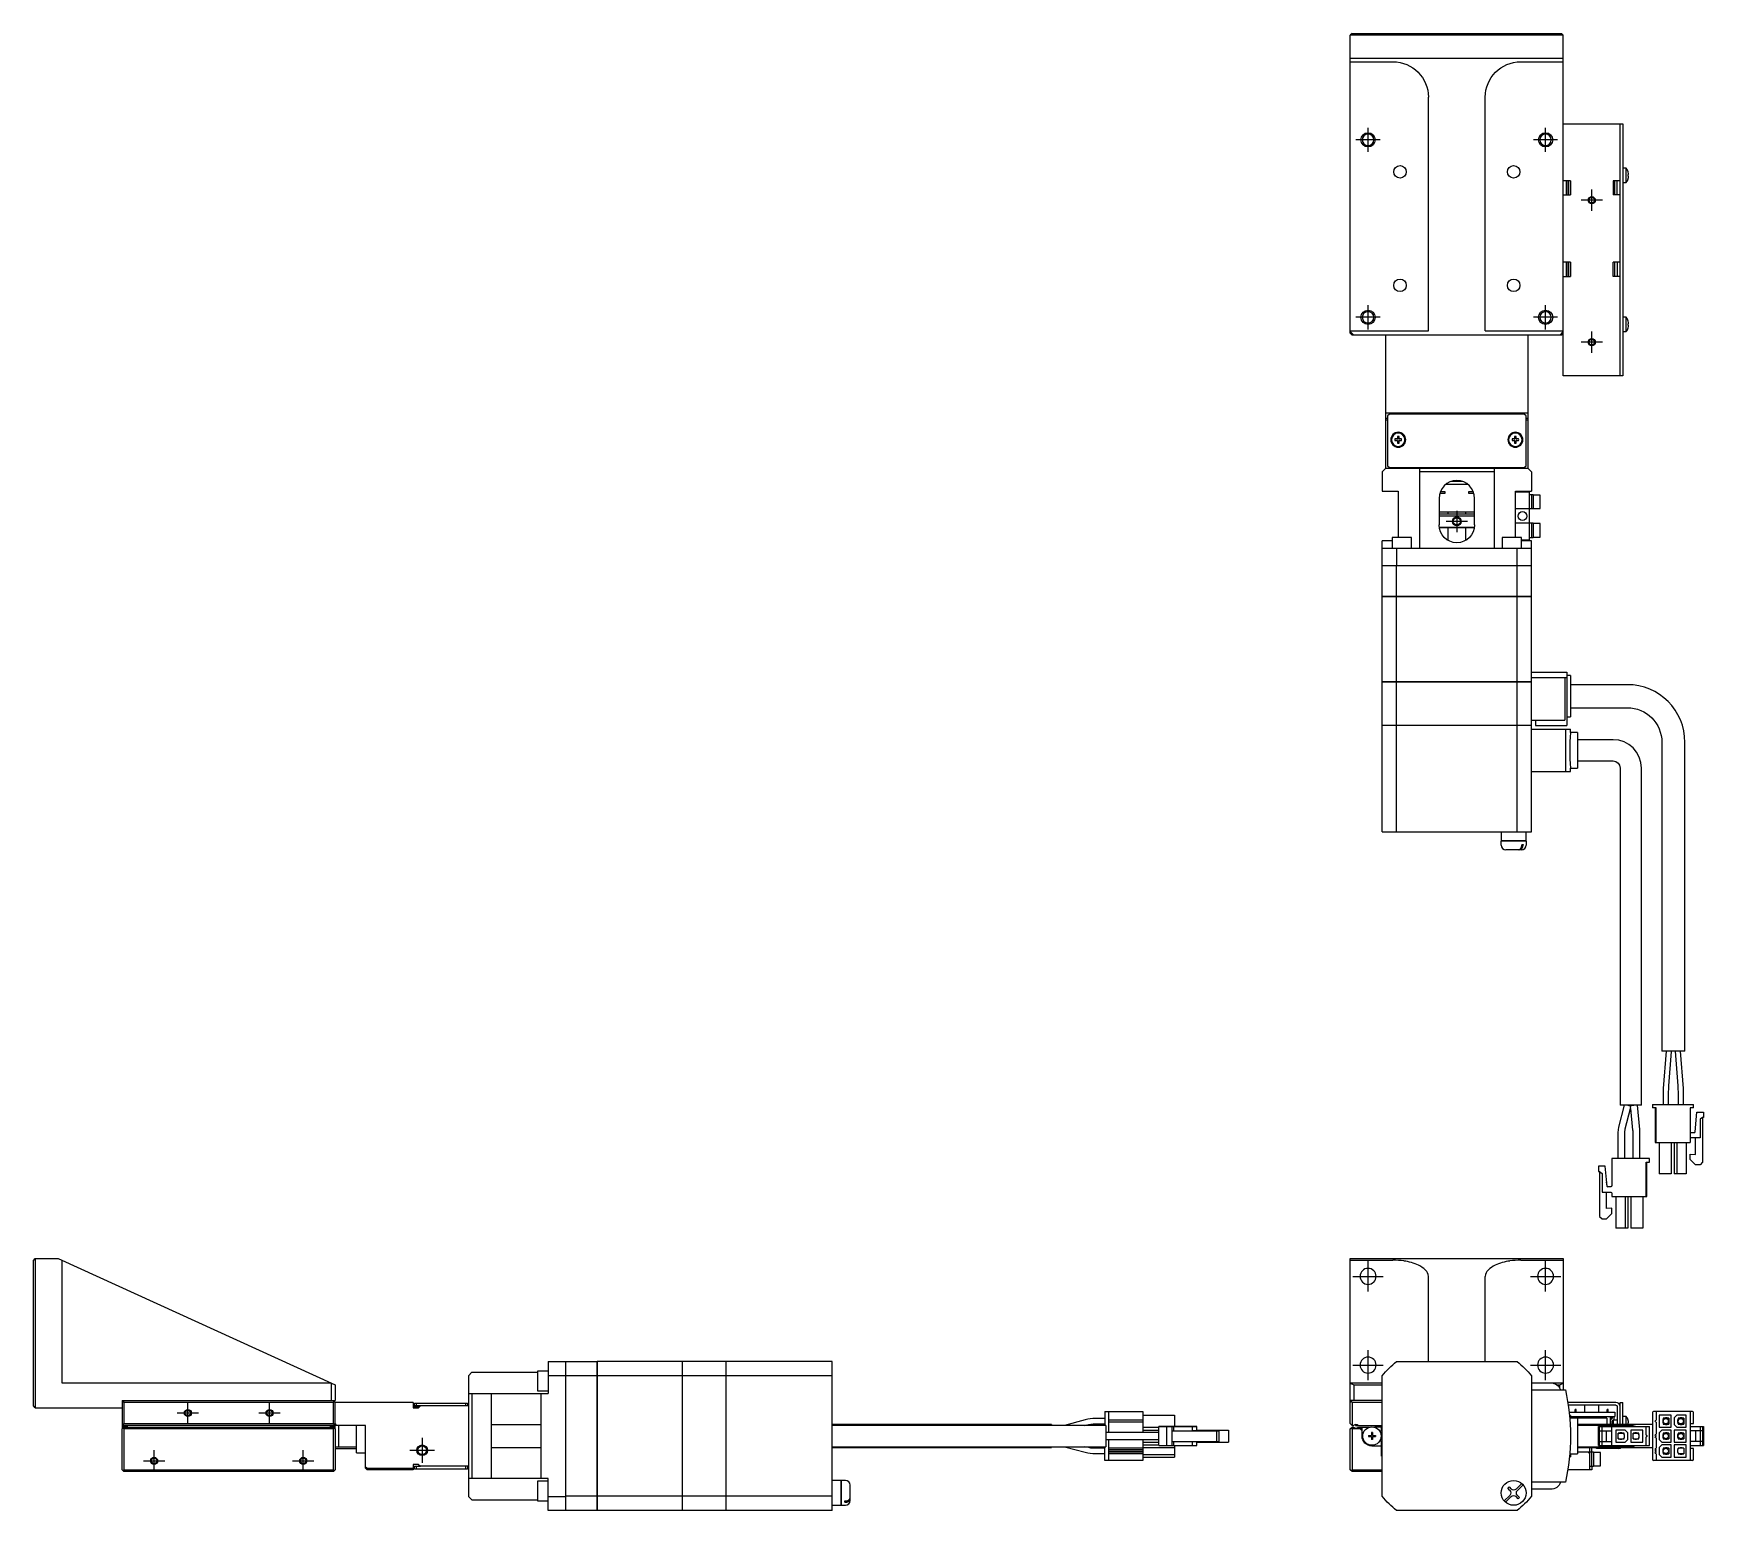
# Model space of a CAD drawing. Extents: x 0 to 936, y -8 to 781.
# Drawn here: x 0 to 470.4, y 365.2 to 781.5 of the extents above; entities that cross this region are included whole.
import ezdxf

# ---------------------------------------------------------------- set-up
doc = ezdxf.new("R2010")
doc.units = 0
doc.header["$LTSCALE"] = 0.5
doc.linetypes.add('CENTER', pattern=[50.8, 31.75, -6.35, 6.35, -6.35])
for name, color, linetype in [('MSM_CENTER', 1, 'CENTER'), ('MSM_CONTINUOUS', 7, 'CONTINUOUS'), ('MSM_NARROW', 5, 'CONTINUOUS')]:
    doc.layers.add(name, color=color, linetype=linetype)

msp = doc.modelspace()

# ---------------------------------------------------------------- linework, layer by layer
at = {"layer": 'MSM_CENTER'}
for p, q in [((375.89, 748.06), (375.89, 754.86)), ((425.89, 748.06), (425.89, 754.86)), ((379.29, 751.46), (372.49, 751.46)), ((429.29, 751.46), (422.49, 751.46)), ((441.89, 734.46), (435.89, 734.46)), ((438.89, 731.46), (438.89, 737.46)), ((379.29, 701.46), (372.49, 701.46)), ((375.89, 698.06), (375.89, 704.86)), ((429.29, 701.46), (422.49, 701.46)), ((425.89, 698.06), (425.89, 704.86)), ((438.89, 691.46), (438.89, 697.46)), ((441.89, 694.46), (435.89, 694.46)), ((400.89, 646.96), (400.89, 640.96)), ((403.89, 643.96), (397.89, 643.96)), ((375.89, 427), (375.89, 435.5)), ((425.89, 427), (425.89, 435.5)), ((371.64, 431.25), (380.14, 431.25)), ((421.64, 431.25), (430.14, 431.25)), ((375.89, 402), (375.89, 410.5)), ((425.89, 402), (425.89, 410.5)), ((371.64, 406.25), (380.14, 406.25)), ((421.64, 406.25), (430.14, 406.25)), ((43.5, 389.75), (43.5, 395.75)), ((66.5, 389.75), (66.5, 395.75)), ((40.5, 392.75), (46.5, 392.75)), ((63.5, 392.75), (69.5, 392.75)), ((109.5, 385.75), (109.5, 378.75)), ((34, 376.25), (34, 382.25)), ((76, 376.25), (76, 382.25)), ((106, 382.25), (113, 382.25)), ((31, 379.25), (37, 379.25)), ((73, 379.25), (79, 379.25))]:
    msp.add_line(p, q, dxfattribs=at)
at = {"layer": 'MSM_CONTINUOUS'}
for p, q in [((371.39, 781.46), (370.89, 780.96)), ((430.89, 780.96), (370.89, 780.96)), ((370.89, 696.96), (370.89, 780.96)), ((371.39, 781.46), (430.39, 781.46)), ((430.89, 780.96), (430.39, 781.46)), ((430.89, 684.96), (430.89, 780.96)), ((370.89, 774.46), (430.89, 774.46)), ((370.89, 773.46), (382.89, 773.46)), ((418.89, 773.46), (430.89, 773.46)), ((392.89, 697.66), (392.89, 763.46)), ((408.89, 697.66), (408.89, 763.46)), ((430.89, 755.96), (447.69, 755.96)), ((446.89, 684.96), (446.89, 755.96)), ((447.69, 755.96), (447.69, 684.96)), ((448.59, 743.46), (447.69, 743.46)), ((448.59, 739.46), (448.59, 743.46)), ((432.89, 739.96), (430.89, 739.96)), ((431.69, 739.96), (431.69, 739.01)), ((431.69, 739.01), (431.69, 736.91)), ((432.19, 739.96), (432.19, 735.96)), ((432.39, 739.96), (432.39, 735.96)), ((432.89, 739.96), (432.89, 735.96)), ((444.89, 739.96), (444.89, 735.96)), ((446.89, 739.96), (444.89, 739.96)), ((445.39, 735.96), (445.39, 739.96)), ((446.09, 735.96), (446.09, 739.96)), ((447.69, 739.46), (448.59, 739.46)), ((449.15, 742.39), (449.15, 742.41)), ((449.15, 741.66), (449.28, 741.66)), ((449.15, 741.26), (449.15, 741.66)), ((449.28, 741.26), (449.15, 741.26)), ((449.15, 740.51), (449.15, 740.53)), ((430.89, 735.96), (432.89, 735.96)), ((431.69, 736.91), (431.69, 735.96)), ((446.89, 735.96), (444.89, 735.96)), ((432.89, 716.96), (430.89, 716.96)), ((431.69, 716.96), (431.69, 716.01)), ((431.69, 716.01), (431.69, 713.91)), ((432.19, 716.96), (432.19, 712.96)), ((432.39, 716.96), (432.39, 712.96)), ((432.89, 716.96), (432.89, 712.96)), ((446.89, 716.96), (444.89, 716.96)), ((444.89, 712.96), (444.89, 716.96)), ((445.39, 712.96), (445.39, 716.96)), ((446.09, 716.96), (446.09, 712.96)), ((430.89, 712.96), (432.89, 712.96)), ((431.69, 713.91), (431.69, 712.96)), ((446.89, 712.96), (444.89, 712.96)), ((448.59, 701.46), (447.69, 701.46)), ((448.59, 697.46), (448.59, 701.46)), ((370.89, 697.66), (392.89, 697.66)), ((370.89, 697.46), (371.89, 696.46)), ((370.89, 696.96), (371.39, 696.46)), ((371.14, 696.71), (371.39, 696.96)), ((430.39, 696.46), (371.39, 696.46)), ((380.89, 658.96), (380.89, 696.46)), ((408.89, 697.66), (430.89, 697.66)), ((420.89, 696.46), (420.89, 658.96)), ((429.89, 696.46), (430.89, 697.46)), ((430.39, 696.96), (430.64, 696.71)), ((430.39, 696.46), (430.64, 696.71)), ((430.64, 696.71), (430.89, 696.96)), ((447.69, 697.46), (448.59, 697.46)), ((449.15, 700.39), (449.15, 700.41)), ((449.15, 699.66), (449.28, 699.66)), ((449.15, 699.26), (449.15, 699.66)), ((449.28, 699.26), (449.15, 699.26)), ((449.15, 698.51), (449.15, 698.53)), ((447.69, 684.96), (430.89, 684.96)), ((420.89, 674.46), (380.89, 674.46)), ((381.39, 672.96), (380.89, 672.96)), ((381.89, 674.16), (381.39, 673.66)), ((381.39, 673.66), (381.39, 659.66)), ((419.89, 674.16), (381.89, 674.16)), ((386.39, 674.16), (386.39, 674.46)), ((387.14, 674.46), (387.14, 674.16)), ((392.64, 674.16), (392.64, 674.46)), ((396.09, 674.46), (395.89, 674.26)), ((405.89, 674.26), (395.89, 674.26)), ((395.89, 674.26), (395.89, 674.16)), ((405.89, 674.26), (405.69, 674.46)), ((405.89, 674.16), (405.89, 674.26)), ((409.14, 674.46), (409.14, 674.16)), ((414.64, 674.16), (414.64, 674.46)), ((415.39, 674.46), (415.39, 674.16)), ((420.39, 673.66), (419.89, 674.16)), ((420.39, 659.66), (420.39, 673.66)), ((420.89, 672.96), (420.39, 672.96)), ((381.39, 672.46), (380.89, 672.46)), ((420.89, 672.46), (420.39, 672.46)), ((384.15, 667.2), (383.48, 667.2)), ((383.48, 666.72), (384.15, 666.72)), ((384.15, 667.88), (384.15, 667.2)), ((384.15, 666.72), (384.15, 666.04)), ((384.63, 667.2), (384.63, 667.88)), ((385.31, 667.2), (384.63, 667.2)), ((384.63, 666.04), (384.63, 666.72)), ((384.63, 666.72), (385.31, 666.72)), ((417.15, 667.2), (416.48, 667.2)), ((416.48, 666.72), (417.15, 666.72)), ((417.15, 667.88), (417.15, 667.2)), ((417.15, 666.72), (417.15, 666.04)), ((417.63, 667.2), (417.63, 667.88)), ((418.31, 667.2), (417.63, 667.2)), ((417.63, 666.04), (417.63, 666.72)), ((417.63, 666.72), (418.31, 666.72)), ((380.89, 658.96), (379.89, 657.96)), ((380.89, 658.96), (420.89, 658.96)), ((381.39, 659.66), (381.89, 659.16)), ((381.89, 659.16), (419.89, 659.16)), ((386.39, 659.16), (386.39, 658.96)), ((390.39, 658.96), (390.39, 636.46)), ((390.89, 659.16), (390.89, 658.96)), ((393.39, 659.16), (393.39, 658.96)), ((408.39, 658.96), (408.39, 659.16)), ((410.89, 658.96), (410.89, 659.16)), ((411.39, 658.96), (411.39, 636.46)), ((415.39, 658.96), (415.39, 659.16)), ((419.89, 659.16), (420.39, 659.66)), ((421.89, 657.96), (420.89, 658.96)), ((379.89, 657.96), (379.89, 652.46)), ((411.39, 657.96), (390.39, 657.96)), ((404.02, 654.36), (397.77, 654.36)), ((402.6, 655.16), (399.19, 655.16)), ((399.64, 655.3), (399.64, 655.16)), ((402.14, 655.16), (402.14, 655.3)), ((421.89, 657.96), (421.89, 652.46)), ((379.89, 652.46), (384.39, 652.46)), ((384.39, 652.46), (384.39, 639.46)), ((395.89, 650.46), (395.89, 642.96)), ((397.56, 651.86), (396.09, 651.86)), ((396.27, 652.36), (397.56, 652.36)), ((397.54, 652.36), (397.54, 651.86)), ((397.56, 652.36), (397.56, 651.86)), ((404.23, 652.36), (405.52, 652.36)), ((404.23, 651.86), (404.23, 652.36)), ((405.69, 651.86), (404.23, 651.86)), ((404.25, 651.86), (404.25, 652.36)), ((405.89, 642.96), (405.89, 650.46)), ((417.39, 652.46), (421.89, 652.46)), ((417.39, 639.46), (417.39, 652.46)), ((421.39, 652.16), (417.39, 652.16)), ((421.39, 638.76), (421.39, 652.16)), ((422.39, 651.46), (421.39, 651.46)), ((421.89, 651.46), (421.89, 647.46)), ((422.39, 651.46), (422.39, 647.46)), ((424.39, 651.36), (422.39, 651.36)), ((424.39, 647.56), (424.39, 651.36)), ((395.89, 646.66), (405.89, 646.66)), ((405.89, 645.96), (395.89, 645.96)), ((405.89, 645.46), (395.89, 645.46)), ((398.39, 646.66), (398.39, 645.96)), ((403.39, 645.96), (403.39, 646.66)), ((422.39, 647.46), (417.39, 647.46)), ((422.39, 647.56), (424.39, 647.56)), ((395.93, 642.36), (405.86, 642.36)), ((405.83, 642.16), (395.96, 642.16)), ((398.39, 642.16), (398.39, 638.63)), ((403.39, 638.63), (403.39, 642.16)), ((422.39, 643.46), (417.39, 643.46)), ((421.89, 643.46), (421.89, 639.46)), ((422.39, 643.46), (422.39, 639.46)), ((424.39, 643.36), (422.39, 643.36)), ((424.39, 639.56), (424.39, 643.36)), ((379.89, 622.76), (379.89, 638.46)), ((382.64, 638.46), (379.89, 638.46)), ((379.89, 636.46), (421.89, 636.46)), ((388.14, 639.46), (382.64, 639.46)), ((382.64, 639.46), (382.64, 636.46)), ((383.89, 636.46), (383.89, 631.46)), ((388.14, 636.46), (388.14, 639.46)), ((419.14, 639.46), (413.64, 639.46)), ((413.64, 639.46), (413.64, 636.46)), ((417.89, 631.46), (417.89, 636.46)), ((419.14, 636.46), (419.14, 639.46)), ((419.14, 638.76), (421.39, 638.76)), ((421.89, 638.46), (419.14, 638.46)), ((421.39, 639.46), (422.39, 639.46)), ((421.89, 622.76), (421.89, 638.46)), ((422.39, 639.56), (424.39, 639.56)), ((421.89, 631.46), (379.89, 631.46)), ((383.92, 622.76), (383.92, 631.46)), ((417.86, 622.76), (417.86, 631.46)), ((421.89, 622.76), (379.89, 622.76)), ((379.89, 598.76), (379.89, 622.71)), ((421.89, 622.71), (379.89, 622.71)), ((379.94, 622.71), (379.94, 622.76)), ((383.92, 598.76), (383.92, 622.71)), ((384.18, 622.71), (384.18, 622.76)), ((417.61, 622.71), (417.61, 622.76)), ((417.86, 598.76), (417.86, 622.71)), ((421.84, 622.71), (421.84, 622.76)), ((421.89, 586.46), (421.89, 622.71)), ((421.89, 598.76), (379.89, 598.76)), ((379.89, 586.46), (379.89, 598.71)), ((421.89, 598.71), (379.89, 598.71)), ((379.94, 598.71), (379.94, 598.76)), ((383.92, 586.46), (383.92, 598.71)), ((384.18, 598.71), (384.18, 598.76)), ((417.61, 598.71), (417.61, 598.76)), ((417.86, 586.46), (417.86, 598.71)), ((421.84, 598.71), (421.84, 598.76)), ((421.89, 601.46), (431.89, 601.46)), ((421.89, 599.96), (431.89, 599.96)), ((431.29, 599.96), (431.29, 587.96)), ((431.89, 601.46), (431.89, 586.46)), ((432.89, 600.53), (431.89, 600.53)), ((432.89, 600.53), (432.89, 588.89)), ((448.89, 597.96), (432.89, 597.96)), ((431.89, 588.89), (432.89, 588.89)), ((432.89, 591.46), (448.89, 591.46)), ((421.89, 586.46), (379.89, 586.46)), ((379.89, 556.46), (379.89, 586.41)), ((421.89, 586.41), (379.89, 586.41)), ((379.94, 586.41), (379.94, 586.46)), ((383.92, 556.46), (383.92, 586.41)), ((384.18, 586.41), (384.18, 586.46)), ((417.61, 586.41), (417.61, 586.46)), ((417.86, 556.46), (417.86, 586.41)), ((421.84, 586.41), (421.84, 586.46)), ((421.89, 587.96), (431.29, 587.96)), ((421.89, 556.46), (421.89, 586.41)), ((421.89, 585.46), (432.89, 585.46)), ((423.09, 587.96), (423.09, 586.46)), ((423.09, 586.46), (431.89, 586.46)), ((431.46, 585.46), (431.46, 573.46)), ((432.89, 584.46), (432.89, 585.46)), ((434.89, 584.46), (432.89, 584.46)), ((434.89, 584.46), (434.89, 574.46)), ((444.89, 582.46), (434.89, 582.46)), ((458.64, 581.71), (458.64, 494.71)), ((465.14, 494.71), (465.14, 581.71)), ((432.89, 573.46), (432.89, 574.46)), ((432.89, 574.46), (434.89, 574.46)), ((434.89, 576.46), (444.89, 576.46)), ((446.89, 574.46), (446.89, 479.46)), ((452.89, 479.46), (452.89, 574.46)), ((421.89, 573.46), (432.89, 573.46)), ((379.89, 556.46), (421.89, 556.46)), ((413.39, 556.46), (413.39, 553.96)), ((420.39, 553.96), (420.39, 556.46)), ((420.39, 553.96), (413.39, 553.96)), ((420.39, 553.91), (413.39, 553.91)), ((413.39, 552.76), (413.39, 553.91)), ((413.44, 553.91), (413.44, 553.96)), ((419.09, 551.46), (414.69, 551.46)), ((419.19, 552.96), (419.54, 552.96)), ((419.19, 552.96), (419.19, 552.76)), ((419.54, 552.96), (419.54, 552.76)), ((420.34, 553.91), (420.34, 553.96)), ((420.39, 553.91), (420.39, 552.76)), ((465.14, 494.71), (458.64, 494.71)), ((459.89, 494.71), (459.05, 484.17)), ((460.62, 484.97), (461.39, 494.65)), ((462.4, 494.66), (463.12, 484.97)), ((464.69, 484.14), (463.9, 494.71)), ((460.52, 482.34), (460.62, 484.97)), ((463.12, 484.97), (463.22, 482.34)), ((459.02, 483.31), (459.02, 479.71)), ((460.52, 479.71), (460.52, 482.34)), ((463.22, 482.34), (463.22, 479.71)), ((464.72, 479.71), (464.72, 483.34)), ((448.01, 479.46), (446.41, 473.33)), ((452.89, 479.46), (446.89, 479.46)), ((448.35, 472.83), (449.83, 478.51)), ((449.04, 479.46), (449.89, 479.24)), ((449.76, 479.28), (449.04, 479.46)), ((449.75, 479.37), (450.74, 479.46)), ((449.75, 479.37), (449.76, 479.28)), ((449.76, 479.28), (449.89, 479.24)), ((449.89, 479.24), (449.76, 479.28)), ((449.83, 478.51), (449.89, 479.24)), ((449.83, 478.51), (450.41, 472.46)), ((452.41, 472.65), (451.75, 479.46)), ((455.99, 479.71), (455.99, 478.71)), ((455.99, 479.71), (467.59, 479.71)), ((456.99, 478.71), (455.99, 478.71)), ((456.74, 478.71), (456.74, 469.01)), ((456.99, 469.01), (456.99, 478.71)), ((467.59, 478.71), (466.59, 478.71)), ((466.59, 478.71), (466.59, 469.01)), ((467.59, 478.71), (467.59, 479.71)), ((467.99, 471.94), (468.48, 477.51)), ((468.48, 477.51), (470.39, 477.51)), ((470.09, 476.01), (469.39, 475.51)), ((469.39, 475.51), (469.39, 470.26)), ((470.39, 476.01), (470.09, 476.01)), ((470.09, 476.01), (470.09, 463.41)), ((470.39, 477.51), (470.39, 476.01)), ((446.41, 473.33), (446.22, 471.82)), ((446.22, 471.82), (446.22, 464.46)), ((448.22, 471.82), (448.35, 472.83)), ((448.22, 464.46), (448.22, 471.82)), ((450.41, 472.46), (450.42, 472.36)), ((450.42, 472.36), (450.42, 464.46)), ((452.42, 472.36), (452.41, 472.65)), ((452.42, 464.46), (452.42, 472.36)), ((466.89, 471.76), (467.79, 471.76)), ((456.74, 469.01), (466.59, 469.01)), ((457.89, 469.01), (457.89, 460.11)), ((461.29, 469.01), (461.29, 460.11)), ((462.09, 469.01), (462.09, 460.11)), ((462.84, 469.01), (462.84, 460.11)), ((465.49, 469.01), (465.49, 460.11)), ((466.59, 464.21), (466.59, 465.71)), ((466.59, 465.71), (468.09, 465.58)), ((469.39, 470.26), (466.89, 470.26)), ((468.09, 465.58), (468.09, 470.26)), ((440.79, 462.26), (440.79, 460.76)), ((442.71, 462.26), (440.79, 462.26)), ((443.2, 456.69), (442.71, 462.26)), ((443.2, 456.69), (442.71, 462.26)), ((444.59, 464.46), (444.59, 456.81)), ((455.19, 464.46), (444.59, 464.46)), ((454.19, 453.76), (454.19, 463.46)), ((454.19, 463.46), (455.19, 463.46)), ((454.19, 453.76), (454.19, 463.46)), ((454.44, 453.76), (454.44, 463.46)), ((455.19, 463.46), (455.19, 464.46)), ((455.19, 463.46), (455.19, 464.46)), ((468.09, 462.71), (466.59, 464.21)), ((469.39, 462.71), (468.09, 462.71)), ((470.09, 463.41), (469.39, 462.71)), ((440.79, 460.76), (441.09, 460.76)), ((441.09, 460.76), (441.79, 460.26)), ((441.09, 460.76), (441.09, 448.16)), ((441.79, 460.26), (441.79, 455.01)), ((443.2, 456.69), (443.09, 457.85)), ((443.2, 456.69), (443.09, 457.85)), ((443.09, 457.85), (443.09, 457.85)), ((444.29, 456.51), (443.39, 456.51)), ((461.29, 460.11), (457.89, 460.11)), ((465.49, 460.11), (462.09, 460.11)), ((441.79, 455.01), (444.29, 455.01)), ((443.09, 450.33), (443.09, 455.01)), ((443.09, 450.33), (443.09, 455.01)), ((444.59, 454.71), (444.59, 453.76)), ((444.59, 453.76), (454.19, 453.76)), ((445.69, 453.76), (445.69, 444.86)), ((448.34, 453.76), (448.34, 444.86)), ((449.09, 453.76), (449.09, 444.86)), ((449.09, 453.76), (449.09, 444.86)), ((449.89, 453.76), (449.89, 444.86)), ((453.29, 453.76), (453.29, 444.86)), ((453.29, 453.76), (453.29, 444.86)), ((454.19, 453.76), (454.44, 453.76)), ((441.09, 448.16), (441.79, 447.46)), ((441.79, 447.46), (443.09, 447.46)), ((444.59, 450.46), (443.09, 450.33)), ((443.09, 447.46), (444.59, 448.96)), ((443.09, 447.46), (444.59, 448.96)), ((444.59, 448.96), (444.59, 450.46)), ((444.59, 448.96), (444.59, 450.46)), ((449.09, 444.86), (445.69, 444.86)), ((453.29, 444.86), (449.89, 444.86)), ((0, 435.75), (0.5, 436.25)), ((0, 394.75), (0, 435.75)), ((0.5, 436.25), (0.5, 394.25)), ((0.5, 436.25), (7, 436.25)), ((7, 436.25), (85, 400.7)), ((8, 435.79), (8, 401.25)), ((370.89, 436.25), (430.89, 436.25)), ((370.89, 389.75), (370.89, 436.25)), ((370.89, 435.79), (382.89, 435.79)), ((418.89, 435.79), (430.89, 435.79)), ((430.89, 436.25), (430.89, 399.25)), ((392.89, 407.25), (392.89, 431.23)), ((408.89, 407.25), (408.89, 431.23)), ((145, 407.25), (145, 398.25)), ((145, 407.25), (158.7, 407.25)), ((150, 365.25), (150, 407.25)), ((158.7, 407.25), (158.7, 365.25)), ((158.75, 407.2), (158.7, 407.2)), ((158.75, 407.25), (158.75, 365.25)), ((182.7, 407.25), (158.75, 407.25)), ((182.7, 407.25), (182.7, 365.25)), ((182.75, 407.2), (182.7, 407.2)), ((182.75, 407.25), (182.75, 365.25)), ((195, 407.25), (182.75, 407.25)), ((195, 407.25), (195, 365.25)), ((195.05, 407.2), (195, 407.2)), ((225, 407.25), (195.05, 407.25)), ((195.05, 407.25), (195.05, 365.25)), ((225, 365.25), (225, 407.25)), ((383.89, 407.25), (383.77, 407.12)), ((383.92, 407.25), (417.86, 407.25)), ((418.02, 407.12), (417.89, 407.25)), ((8, 401.25), (83.8, 401.25)), ((84, 396.25), (84, 401.16)), ((85, 400.7), (85, 396.25)), ((123.5, 404.25), (122.5, 403.25)), ((122.5, 403.25), (122.5, 369.25)), ((123.5, 404.25), (142, 404.25)), ((142, 404.5), (142, 399)), ((145, 404.5), (142, 404.5)), ((150, 403.25), (145, 403.25)), ((158.7, 403.22), (150, 403.22)), ((158.75, 402.96), (158.7, 402.96)), ((182.7, 403.22), (158.75, 403.22)), ((182.75, 402.96), (182.7, 402.96)), ((195, 403.22), (182.75, 403.22)), ((195.05, 402.96), (195, 402.96)), ((225, 403.22), (195.05, 403.22)), ((370.89, 401.25), (379.89, 401.25)), ((370.89, 401.16), (371.89, 400.7)), ((371.89, 400.7), (371.89, 396.25)), ((371.89, 400.7), (379.89, 400.7)), ((380.02, 403.38), (379.89, 403.25)), ((379.89, 369.28), (379.89, 403.22)), ((421.89, 403.25), (421.77, 403.38)), ((421.89, 403.22), (421.89, 369.28)), ((421.89, 401.25), (430.89, 401.25)), ((429.04, 400.7), (429.89, 400.7)), ((429.89, 400.7), (430.89, 401.16)), ((429.89, 399.78), (429.89, 400.7)), ((25, 396.25), (85, 396.25)), ((25, 396.25), (25, 388.55)), ((25, 395.75), (25.25, 396)), ((25.5, 396.25), (25.25, 396)), ((25.25, 396), (25.5, 395.75)), ((25.5, 395.75), (25.5, 389.75)), ((84.5, 395.75), (25.5, 395.75)), ((84.5, 396.25), (85, 395.75)), ((84.5, 395.75), (84.75, 396)), ((84.5, 389.75), (84.5, 395.75)), ((85, 388.55), (85, 395.75)), ((107, 395.75), (85, 395.75)), ((107, 395.75), (107, 394.25)), ((107.3, 394.75), (107.3, 395.55)), ((107.3, 395.55), (122.3, 395.55)), ((107.8, 395.55), (107.8, 394.75)), ((121.8, 394.75), (121.8, 395.55)), ((122.3, 395.55), (122.3, 394.75)), ((122.5, 398.25), (145, 398.25)), ((123.5, 398.25), (123.5, 374.25)), ((129, 374.25), (129, 398.25)), ((142, 399), (145, 399)), ((143, 374.25), (143, 398.25)), ((379.89, 396.25), (370.89, 396.25)), ((370.89, 395.75), (371.39, 396.25)), ((371.14, 396), (371.39, 395.75)), ((371.39, 395.75), (371.39, 389.25)), ((379.89, 395.75), (371.39, 395.75)), ((421.89, 399.25), (431.46, 399.25)), ((445.69, 395.75), (432.13, 395.75)), ((446.89, 395.75), (447.69, 395.75)), ((446.89, 389.5), (446.89, 395.75)), ((447.69, 389.5), (447.69, 395.75)), ((0.5, 394.25), (0, 394.75)), ((0.5, 394.25), (25, 394.25)), ((108.75, 394.5), (107, 394.5)), ((107, 394.25), (108.5, 394.25)), ((122.5, 394.75), (107.3, 394.75)), ((109, 394.75), (108.5, 394.25)), ((296.24, 390.82), (290.38, 389.25)), ((301.75, 391.2), (299.12, 391.2)), ((301.75, 393.15), (312.45, 393.15)), ((301.75, 393.15), (301.75, 389.25)), ((302.75, 393.15), (302.75, 387.25)), ((312.45, 390.7), (302.75, 390.7)), ((312.45, 393.15), (312.45, 387.25)), ((312.45, 392.15), (321.35, 392.15)), ((321.35, 392.15), (321.35, 388.95)), ((445.69, 394.95), (432.26, 394.95)), ((432.51, 392.95), (445.39, 392.95)), ((432.89, 392.07), (432.61, 392.07)), ((443.14, 391.25), (432.68, 391.25)), ((432.89, 392.07), (432.89, 391.25)), ((432.89, 391.75), (445.39, 391.75)), ((433.19, 391.75), (433.19, 391.25)), ((433.64, 391.25), (433.64, 391.75)), ((434.27, 392.95), (434.27, 393.75)), ((434.52, 393.75), (434.27, 393.75)), ((434.52, 392.95), (434.52, 393.75)), ((434.89, 391.25), (434.89, 381.25)), ((436.89, 394.95), (436.89, 392.95)), ((440.89, 392.95), (440.89, 394.95)), ((443.14, 391.25), (443.14, 389.6)), ((443.52, 393.75), (443.27, 393.75)), ((443.27, 392.95), (443.27, 393.75)), ((443.52, 392.95), (443.52, 393.75)), ((444.14, 389.5), (444.14, 391.75)), ((444.37, 390.95), (444.14, 390.95)), ((444.37, 391.75), (444.37, 390.95)), ((444.6, 391.2), (444.37, 391.2)), ((444.6, 391.75), (444.6, 391.2)), ((444.89, 390.75), (444.69, 390.55)), ((444.69, 389.5), (444.69, 390.55)), ((444.89, 390.75), (444.89, 389.5)), ((446.09, 390.75), (444.89, 390.75)), ((445.14, 391.75), (445.14, 390.75)), ((445.39, 392.95), (445.39, 391.75)), ((446.09, 394.55), (446.09, 389.5)), ((448.59, 391.75), (447.69, 391.75)), ((448.59, 389.5), (448.59, 391.75)), ((449.15, 390.68), (449.15, 390.7)), ((455.99, 392.85), (455.99, 379.65)), ((467.29, 393.15), (456.29, 393.15)), ((456.99, 393.15), (456.99, 390.7)), ((461.29, 392.15), (457.89, 392.15)), ((457.89, 392.15), (457.89, 388.75)), ((458.99, 390.92), (458.89, 390.82)), ((458.89, 390.82), (458.89, 390.07)), ((459.64, 391.25), (458.99, 391.25)), ((458.99, 391.25), (458.99, 390.92)), ((459.27, 391.2), (458.99, 390.92)), ((460.64, 391.2), (459.27, 391.2)), ((460.14, 391.35), (459.64, 391.35)), ((459.64, 391.35), (459.64, 391.2)), ((460.14, 391.35), (460.14, 391.2)), ((460.64, 391.25), (460.14, 391.25)), ((460.64, 390.14), (460.49, 390.66)), ((460.64, 391.25), (460.64, 389.65)), ((461.29, 388.75), (461.29, 392.15)), ((462.84, 392.15), (462.09, 391.4)), ((462.09, 391.4), (462.09, 389.5)), ((465.49, 392.15), (462.84, 392.15)), ((463.19, 390.92), (463.09, 390.82)), ((463.09, 390.82), (463.09, 390.07)), ((463.25, 390.65), (463.09, 390.1)), ((463.84, 391.25), (463.19, 391.25)), ((463.19, 391.25), (463.19, 390.92)), ((463.47, 391.2), (463.19, 390.92)), ((464.84, 391.2), (463.47, 391.2)), ((464.34, 391.35), (463.84, 391.35)), ((463.84, 391.35), (463.84, 391.2)), ((464.34, 391.35), (464.34, 391.2)), ((464.84, 391.25), (464.34, 391.25)), ((464.84, 391.25), (464.84, 389.65)), ((465.49, 388.75), (465.49, 392.15)), ((466.59, 393.15), (466.59, 379.35)), ((467.59, 389.75), (467.59, 392.85)), ((25.5, 389.75), (25, 389.25)), ((93.5, 389.25), (25, 389.25)), ((25, 389.02), (26.4, 389.02)), ((25, 388.25), (25.5, 388.75)), ((25.1, 388.45), (25, 388.55)), ((25, 376.75), (25, 388.25)), ((25.1, 388.35), (25.1, 388.55)), ((25.25, 388.5), (25.5, 388.25)), ((26.1, 388.85), (25.4, 388.85)), ((25.5, 389.75), (84.5, 389.75)), ((25.5, 388.75), (84.5, 388.75)), ((25.5, 388.25), (25.5, 376.75)), ((84.5, 388.25), (25.5, 388.25)), ((26.4, 389.02), (26.4, 388.75)), ((85, 389.02), (83.6, 389.02)), ((83.6, 389.02), (83.6, 388.75)), ((84.6, 388.85), (83.9, 388.85)), ((85, 389.25), (84.5, 389.75)), ((84.75, 388.5), (84.5, 388.75)), ((84.5, 388.25), (84.75, 388.5)), ((84.5, 376.75), (84.5, 388.25)), ((84.75, 388.5), (85, 388.25)), ((85, 388.55), (84.9, 388.45)), ((84.9, 388.55), (84.9, 388.35)), ((85.5, 389.25), (85, 389.75)), ((85, 388.25), (85, 376.75)), ((86, 383.25), (86, 389.25)), ((91, 381.5), (91, 389.25)), ((93.5, 377.25), (93.5, 389.25)), ((143, 389.46), (129, 389.46)), ((286.75, 389.5), (225, 389.5)), ((302, 389.25), (225, 389.25)), ((286.75, 389.5), (286.75, 389.25)), ((296.17, 389.25), (296.63, 389.37)), ((299.12, 389.7), (301.75, 389.7)), ((302, 389.25), (302, 383.25)), ((308.38, 387.25), (302, 387.25)), ((308.9, 387.25), (302, 387.25)), ((312.45, 390.2), (302.75, 390.2)), ((309.64, 387.25), (308.38, 387.25)), ((309.1, 387.25), (308.9, 387.25)), ((317, 387.25), (309.1, 387.25)), ((317, 387.25), (309.64, 387.25)), ((312.45, 388.75), (317, 388.75)), ((312.45, 387.95), (317, 387.95)), ((317, 388.95), (324.65, 388.95)), ((318, 388.95), (317, 388.95)), ((317, 383.55), (317, 388.95)), ((327.7, 388.95), (318, 388.95)), ((319.2, 388.95), (320.7, 388.95)), ((319.2, 383.55), (319.2, 388.95)), ((324.77, 388.95), (319.2, 388.95)), ((320.7, 383.55), (320.7, 388.95)), ((320.7, 388.95), (321.2, 388.95)), ((320.7, 387.75), (321.2, 387.75)), ((320.7, 387.75), (333.3, 387.75)), ((321.2, 388.95), (326.45, 388.95)), ((321.2, 387.75), (321.2, 388.95)), ((321.2, 387.75), (326.45, 387.75)), ((324.65, 388.95), (324.95, 388.95)), ((324.95, 388.95), (324.77, 388.95)), ((326.45, 388.95), (326.75, 388.95)), ((326.45, 387.75), (326.45, 388.95)), ((331.13, 387.75), (326.45, 387.75)), ((326.75, 387.75), (326.45, 387.75)), ((326.75, 388.95), (327.7, 388.95)), ((327.7, 387.75), (327.7, 388.95)), ((327.7, 387.95), (336.6, 387.95)), ((327.7, 387.95), (336.6, 387.95)), ((327.7, 387.95), (336.6, 387.95)), ((331, 387.75), (331.13, 387.75)), ((332.5, 387.75), (331, 387.75)), ((334, 387.75), (332.5, 387.75)), ((333.3, 384.75), (333.3, 387.75)), ((333.3, 387.75), (334, 387.75)), ((334, 384.75), (334, 387.75)), ((336.6, 387.95), (336.6, 384.55)), ((371.39, 389.25), (370.89, 389.75)), ((370.89, 388.25), (371.39, 388.75)), ((370.89, 376.75), (370.89, 388.25)), ((371.14, 388.5), (371.39, 388.25)), ((371.39, 389.25), (371.83, 389.25)), ((371.39, 388.75), (371.83, 388.75)), ((371.39, 388.25), (371.39, 376.75)), ((373.69, 388.25), (371.39, 388.25)), ((372.39, 389.49), (372.39, 389.25)), ((372.39, 389.25), (379.89, 389.25)), ((373.16, 388.75), (376.28, 388.75)), ((374.19, 388.6), (373.69, 388.25)), ((373.69, 388.25), (374.19, 387.75)), ((374.19, 386.25), (374.19, 388.75)), ((375.99, 386.39), (376.79, 386.39)), ((375.99, 386.39), (375.99, 386.1)), ((375.99, 386.1), (376.79, 386.1)), ((376.52, 386.39), (376.52, 386.1)), ((377.14, 387.25), (376.85, 387.25)), ((376.85, 387.25), (376.85, 386.45)), ((376.85, 386.72), (377.14, 386.72)), ((376.85, 386.04), (376.85, 385.25)), ((376.85, 385.78), (377.14, 385.78)), ((377.14, 387.25), (377.14, 386.45)), ((377.14, 386.04), (377.14, 385.25)), ((377.2, 386.39), (377.99, 386.39)), ((377.2, 386.1), (377.99, 386.1)), ((377.46, 386.1), (377.46, 386.39)), ((379.69, 388.75), (377.71, 388.75)), ((377.99, 386.39), (377.99, 386.1)), ((379.4, 387.63), (379.69, 387.8)), ((379.69, 387.8), (379.69, 388.75)), ((455.99, 389.5), (434.89, 389.5)), ((449.89, 389.25), (434.89, 389.25)), ((440.79, 383.55), (440.79, 388.95)), ((440.79, 388.95), (455.19, 388.95)), ((441.09, 383.55), (441.09, 388.95)), ((441.09, 387.75), (444.59, 387.75)), ((441.79, 383.55), (441.79, 388.95)), ((443.09, 384.75), (443.09, 387.75)), ((443.14, 389.6), (443.64, 389.6)), ((443.64, 389.6), (443.64, 389.5)), ((444.59, 383.55), (444.59, 388.95)), ((448.34, 387.95), (445.69, 387.95)), ((445.69, 387.95), (445.69, 384.55)), ((446.84, 387.05), (446.34, 387.05)), ((446.34, 385.45), (446.34, 387.05)), ((447.72, 387), (446.34, 387)), ((447.34, 387.15), (446.84, 387.15)), ((446.84, 387), (446.84, 387.15)), ((447.34, 387), (447.34, 387.15)), ((447.99, 387.05), (447.34, 387.05)), ((448.09, 386.62), (447.72, 387)), ((447.72, 385.5), (448.09, 385.87)), ((447.99, 386.72), (447.99, 387.05)), ((447.99, 385.45), (447.99, 385.77)), ((448.09, 385.87), (448.09, 386.62)), ((449.09, 387.2), (448.34, 387.95)), ((449.09, 385.3), (449.09, 387.2)), ((449.15, 389.95), (449.28, 389.95)), ((449.15, 389.55), (449.15, 389.95)), ((449.28, 389.55), (449.15, 389.55)), ((453.29, 387.95), (449.89, 387.95)), ((449.89, 387.95), (449.89, 384.55)), ((451.04, 387.05), (450.54, 387.05)), ((450.54, 385.45), (450.54, 387.05)), ((451.92, 387), (450.54, 387)), ((451.54, 387.15), (451.04, 387.15)), ((451.04, 387), (451.04, 387.15)), ((451.54, 387), (451.54, 387.15)), ((452.19, 387.05), (451.54, 387.05)), ((452.29, 386.62), (451.92, 387)), ((451.92, 385.5), (452.29, 385.87)), ((452.19, 386.72), (452.19, 387.05)), ((452.19, 385.45), (452.19, 385.77)), ((452.29, 385.87), (452.29, 386.62)), ((453.29, 384.55), (453.29, 387.95)), ((454.19, 386.5), (454.19, 388.95)), ((454.19, 383.55), (454.19, 386)), ((455.19, 383.55), (455.19, 388.95)), ((456.99, 390.2), (456.99, 386.77)), ((456.99, 386.27), (456.99, 386.22)), ((457.89, 388.75), (461.29, 388.75)), ((458.64, 387.95), (457.89, 387.2)), ((457.89, 387.2), (457.89, 385.3)), ((461.29, 387.95), (458.64, 387.95)), ((458.89, 390.07), (459.27, 389.7)), ((459.27, 387), (458.89, 386.62)), ((458.89, 386.62), (458.89, 385.87)), ((458.89, 385.87), (458.99, 385.77)), ((458.99, 389.97), (458.99, 389.65)), ((458.99, 389.65), (459.64, 389.65)), ((459.64, 387.05), (458.99, 387.05)), ((458.99, 387.05), (458.99, 386.72)), ((458.99, 385.77), (458.99, 385.45)), ((458.99, 385.77), (459.27, 385.5)), ((459.05, 390.23), (459.18, 389.78)), ((459.27, 389.7), (460.64, 389.7)), ((460.64, 387), (459.27, 387)), ((459.64, 389.7), (459.64, 389.55)), ((459.64, 389.55), (460.14, 389.55)), ((460.14, 387.15), (459.64, 387.15)), ((459.64, 387.15), (459.64, 387)), ((460.14, 389.55), (460.14, 389.7)), ((460.14, 389.65), (460.64, 389.65)), ((460.14, 387.15), (460.14, 387)), ((460.64, 387.05), (460.14, 387.05)), ((460.64, 386.99), (460.56, 387)), ((460.64, 387.05), (460.64, 385.45)), ((461.29, 384.55), (461.29, 387.95)), ((462.09, 389.5), (462.84, 388.75)), ((465.49, 387.95), (462.09, 387.95)), ((462.09, 387.95), (462.09, 384.55)), ((462.84, 388.75), (465.49, 388.75)), ((463.09, 390.07), (463.47, 389.7)), ((463.47, 387), (463.09, 386.62)), ((463.09, 386.62), (463.09, 385.87)), ((463.09, 385.87), (463.19, 385.77)), ((463.19, 389.97), (463.19, 389.65)), ((463.19, 389.65), (463.84, 389.65)), ((463.84, 387.05), (463.19, 387.05)), ((463.19, 387.05), (463.19, 386.72)), ((463.19, 385.77), (463.19, 385.45)), ((463.19, 385.77), (463.47, 385.5)), ((463.47, 389.7), (464.84, 389.7)), ((464.84, 387), (463.47, 387)), ((463.84, 389.7), (463.84, 389.55)), ((463.84, 389.55), (464.34, 389.55)), ((464.34, 387.15), (463.84, 387.15)), ((463.84, 387.15), (463.84, 387)), ((464.34, 389.55), (464.34, 389.7)), ((464.34, 389.65), (464.84, 389.65)), ((464.34, 387.15), (464.34, 387)), ((464.84, 387.05), (464.34, 387.05)), ((464.54, 389.7), (464.69, 390.25)), ((464.84, 387.05), (464.84, 385.45)), ((465.49, 384.55), (465.49, 387.95)), ((466.59, 389.75), (467.59, 389.75)), ((466.59, 388.95), (470.39, 388.95)), ((470.09, 387.75), (466.59, 387.75)), ((468.09, 387.75), (468.09, 384.75)), ((469.39, 388.95), (469.39, 383.55)), ((470.09, 388.95), (470.09, 383.55)), ((470.39, 388.95), (470.39, 383.55)), ((85, 383.25), (91, 383.25)), ((85, 382.75), (91, 382.75)), ((91, 381.5), (93.5, 381.5)), ((129, 383.04), (143, 383.04)), ((225, 383.25), (302, 383.25)), ((225, 383), (286.75, 383)), ((286.75, 383.25), (286.75, 383)), ((290.38, 383.25), (296.23, 381.68)), ((296.62, 383.13), (296.17, 383.25)), ((301.75, 382.8), (299.12, 382.8)), ((299.12, 381.3), (301.75, 381.3)), ((301.75, 379.35), (301.75, 383.25)), ((302, 385.25), (308.38, 385.25)), ((302.75, 385.25), (302.75, 379.35)), ((312.45, 382.85), (302.75, 382.85)), ((312.45, 382.35), (302.75, 382.35)), ((312.45, 382.3), (302.75, 382.3)), ((312.45, 381.8), (302.75, 381.8)), ((312.45, 381.75), (302.75, 381.75)), ((312.45, 381.25), (302.75, 381.25)), ((308.38, 385.25), (309.64, 385.25)), ((309.64, 385.25), (317, 385.25)), ((312.45, 385.25), (312.45, 379.35)), ((312.45, 384.55), (317, 384.55)), ((312.45, 383.75), (317, 383.75)), ((312.45, 383), (321.35, 383)), ((312.45, 381.1), (321.35, 381.1)), ((317, 383.55), (319.2, 383.55)), ((319.2, 383.55), (320.7, 383.55)), ((320.7, 384.75), (333.3, 384.75)), ((320.7, 383.55), (321.2, 383.55)), ((321.2, 383.55), (321.2, 384.75)), ((321.2, 383.55), (326.45, 383.55)), ((321.35, 383.55), (321.35, 380.35)), ((326.45, 383.55), (326.45, 384.75)), ((326.45, 383.55), (326.75, 383.55)), ((326.75, 383.55), (327.7, 383.55)), ((327.7, 383.55), (327.7, 384.75)), ((327.7, 384.55), (336.6, 384.55)), ((333.3, 384.75), (334, 384.75)), ((377.14, 385.25), (376.85, 385.25)), ((379.69, 383.45), (376.99, 383.45)), ((379.69, 384.7), (379.4, 384.87)), ((379.69, 380.55), (379.69, 384.7)), ((432.68, 381.25), (434.89, 381.25)), ((432.89, 381.25), (432.89, 380.43)), ((434.89, 383.25), (449.89, 383.25)), ((434.89, 383), (455.99, 383)), ((439.39, 381.75), (434.89, 381.75)), ((437.89, 381.75), (438.39, 381.25)), ((438.39, 376.75), (438.39, 383)), ((438.89, 377.75), (438.89, 383)), ((439.39, 381.75), (439.39, 377.75)), ((441.39, 381.65), (439.39, 381.65)), ((440.19, 382.75), (440.19, 383)), ((446.49, 382.75), (440.19, 382.75)), ((440.79, 383.55), (455.19, 383.55)), ((441.09, 384.75), (444.59, 384.75)), ((441.39, 377.85), (441.39, 381.65)), ((445.69, 384.55), (448.34, 384.55)), ((446.34, 385.5), (447.72, 385.5)), ((446.34, 385.45), (446.84, 385.45)), ((446.84, 385.5), (446.84, 385.35)), ((446.84, 385.35), (447.34, 385.35)), ((447.34, 385.35), (447.34, 385.5)), ((447.34, 385.45), (447.99, 385.45)), ((448.34, 384.55), (449.09, 385.3)), ((449.89, 384.55), (453.29, 384.55)), ((450.54, 385.5), (451.92, 385.5)), ((450.54, 385.45), (451.04, 385.45)), ((451.04, 385.5), (451.04, 385.35)), ((451.04, 385.35), (451.54, 385.35)), ((451.54, 385.35), (451.54, 385.5)), ((451.54, 385.45), (452.19, 385.45)), ((456.99, 385.72), (456.99, 382.85)), ((456.99, 382.35), (456.99, 382.3)), ((456.99, 381.8), (456.99, 381.75)), ((456.99, 381.25), (456.99, 379.35)), ((457.89, 385.3), (458.64, 384.55)), ((458.64, 383.75), (457.89, 383)), ((457.89, 383), (457.89, 381.1)), ((457.89, 381.1), (458.64, 380.35)), ((458.64, 384.55), (461.29, 384.55)), ((461.29, 383.75), (458.64, 383.75)), ((458.99, 382.52), (458.89, 382.42)), ((458.89, 382.42), (458.89, 381.67)), ((458.89, 381.67), (458.99, 381.57)), ((458.99, 385.45), (459.64, 385.45)), ((459.64, 382.85), (458.99, 382.85)), ((458.99, 382.85), (458.99, 382.52)), ((459.27, 382.8), (458.99, 382.52)), ((458.99, 381.57), (458.99, 381.25)), ((458.99, 381.57), (459.27, 381.3)), ((458.99, 381.25), (459.64, 381.25)), ((459.05, 382.26), (459.18, 382.71)), ((459.27, 385.5), (460.64, 385.5)), ((460.64, 382.8), (459.27, 382.8)), ((459.27, 381.3), (460.64, 381.3)), ((459.64, 385.5), (459.64, 385.35)), ((459.64, 385.35), (460.14, 385.35)), ((460.14, 382.95), (459.64, 382.95)), ((459.64, 382.95), (459.64, 382.8)), ((459.64, 381.3), (459.64, 381.15)), ((459.64, 381.15), (460.14, 381.15)), ((460.14, 385.35), (460.14, 385.5)), ((460.14, 385.45), (460.64, 385.45)), ((460.14, 382.95), (460.14, 382.8)), ((460.64, 382.85), (460.14, 382.85)), ((460.14, 381.15), (460.14, 381.3)), ((460.14, 381.25), (460.64, 381.25)), ((460.64, 382.36), (460.49, 381.83)), ((460.64, 385.5), (460.56, 385.5)), ((460.64, 382.85), (460.64, 381.25)), ((461.29, 380.35), (461.29, 383.75)), ((462.09, 384.55), (465.49, 384.55)), ((465.49, 383.75), (462.09, 383.75)), ((462.09, 383.75), (462.09, 380.35)), ((463.47, 382.8), (463.09, 382.42)), ((463.09, 382.42), (463.09, 381.67)), ((463.09, 381.67), (463.19, 381.57)), ((463.19, 385.45), (463.84, 385.45)), ((463.84, 382.85), (463.19, 382.85)), ((463.19, 382.85), (463.19, 382.52)), ((463.19, 381.57), (463.19, 381.25)), ((463.19, 381.57), (463.47, 381.3)), ((463.19, 381.25), (463.84, 381.25)), ((463.47, 385.5), (464.84, 385.5)), ((464.84, 382.8), (463.47, 382.8)), ((463.47, 381.3), (464.84, 381.3)), ((463.84, 385.5), (463.84, 385.35)), ((463.84, 385.35), (464.34, 385.35)), ((464.34, 382.95), (463.84, 382.95)), ((463.84, 382.95), (463.84, 382.8)), ((463.84, 381.3), (463.84, 381.15)), ((463.84, 381.15), (464.34, 381.15)), ((464.34, 385.35), (464.34, 385.5)), ((464.34, 385.45), (464.84, 385.45)), ((464.34, 382.95), (464.34, 382.8)), ((464.84, 382.85), (464.34, 382.85)), ((464.34, 381.15), (464.34, 381.3)), ((464.34, 381.25), (464.84, 381.25)), ((464.84, 382.85), (464.84, 381.25)), ((465.49, 380.35), (465.49, 383.75)), ((470.09, 384.75), (466.59, 384.75)), ((466.59, 383.55), (470.39, 383.55)), ((467.59, 382.75), (466.59, 382.75)), ((467.59, 379.65), (467.59, 382.75)), ((25, 376.75), (25.5, 376.25)), ((25.5, 376.75), (25.25, 376.5)), ((25.5, 376.75), (84.5, 376.75)), ((84.75, 376.5), (84.5, 376.75)), ((84.5, 376.25), (84.75, 376.5)), ((85, 376.75), (84.75, 376.5)), ((93.5, 377.55), (94.11, 377.25)), ((94, 376.75), (93.5, 377.25)), ((107, 376.75), (94, 376.75)), ((94.11, 377.25), (107, 377.25)), ((94.11, 377.25), (94.61, 376.75)), ((108.5, 378.25), (107, 378.25)), ((107, 378.25), (107, 376.75)), ((107.3, 376.95), (107.3, 377.75)), ((107.3, 377.75), (109, 377.75)), ((122.3, 376.95), (107.3, 376.95)), ((107.8, 377.75), (107.8, 376.95)), ((108.5, 378.25), (109, 377.75)), ((122.5, 377.75), (109, 377.75)), ((121.8, 376.95), (121.8, 377.75)), ((122.3, 377.75), (122.3, 376.95)), ((312.45, 379.35), (301.75, 379.35)), ((312.45, 380.35), (321.35, 380.35)), ((371.39, 376.25), (370.89, 376.75)), ((371.39, 376.75), (371.14, 376.5)), ((371.39, 376.75), (379.89, 376.75)), ((379.89, 380.55), (379.69, 380.55)), ((438.89, 376.75), (432.13, 376.75)), ((432.61, 380.43), (432.89, 380.43)), ((438.39, 377.75), (439.39, 377.75)), ((438.89, 377.75), (438.89, 376.75)), ((439.39, 377.85), (441.39, 377.85)), ((467.29, 379.35), (456.29, 379.35)), ((458.64, 380.35), (461.29, 380.35)), ((462.09, 380.35), (465.49, 380.35)), ((84.5, 376.25), (25.5, 376.25)), ((145, 374.25), (122.5, 374.25)), ((142, 373.5), (142, 368)), ((145, 373.5), (142, 373.5)), ((145, 365.25), (145, 374.25)), ((227.5, 373.75), (225, 373.75)), ((227.5, 366.75), (227.5, 373.75)), ((227.55, 373.7), (227.5, 373.7)), ((227.55, 366.75), (227.55, 373.75)), ((228.7, 373.75), (227.55, 373.75)), ((230, 368.05), (230, 372.45)), ((379.89, 376.25), (371.39, 376.25)), ((415.23, 371.56), (415.59, 371.91)), ((415.59, 371.91), (416.19, 371.31)), ((417.6, 371.31), (419.19, 372.89)), ((419.54, 372.54), (417.96, 370.95)), ((431.46, 373.25), (421.89, 373.25)), ((122.5, 369.25), (123.5, 368.25)), ((123.5, 368.25), (142, 368.25)), ((142, 368), (145, 368)), ((145, 369.25), (150, 369.25)), ((158.7, 369.28), (150, 369.28)), ((158.75, 369.53), (158.7, 369.53)), ((182.7, 369.28), (158.75, 369.28)), ((182.75, 369.53), (182.7, 369.53)), ((195, 369.28), (182.75, 369.28)), ((195.05, 369.53), (195, 369.53)), ((225, 369.28), (195.05, 369.28)), ((228.5, 367.96), (228.7, 367.96)), ((228.5, 367.6), (228.5, 367.96)), ((228.5, 367.6), (228.7, 367.6)), ((379.89, 369.25), (380.02, 369.12)), ((414.25, 367.96), (415.83, 369.54)), ((416.19, 369.19), (414.6, 367.6)), ((415.83, 370.95), (415.23, 371.56)), ((418.2, 368.59), (417.6, 369.19)), ((417.96, 369.54), (418.56, 368.94)), ((418.56, 368.94), (418.2, 368.59)), ((421.77, 369.12), (421.89, 369.25)), ((427.31, 371.25), (421.89, 371.25)), ((158.7, 365.25), (145, 365.25)), ((158.75, 365.3), (158.7, 365.3)), ((182.7, 365.25), (158.75, 365.25)), ((182.75, 365.3), (182.7, 365.3)), ((195, 365.25), (182.75, 365.25)), ((195.05, 365.3), (195, 365.3)), ((225, 365.25), (195.05, 365.25)), ((225, 366.75), (227.5, 366.75)), ((227.5, 366.8), (227.55, 366.8)), ((227.55, 366.75), (228.7, 366.75)), ((383.77, 365.38), (383.89, 365.25)), ((417.86, 365.25), (383.92, 365.25)), ((417.89, 365.25), (418.02, 365.38))]:
    msp.add_line(p, q, dxfattribs=at)
at = {"layer": 'MSM_CONTINUOUS', "extrusion": (0, 0, -1)}
for centre, radius in [((-375.89, 751.46), 1.62), ((-425.89, 751.46), 1.62), ((-375.89, 701.46), 1.62), ((-425.89, 701.46), 1.62), ((-384.39, 666.96), 2.1), ((-384.39, 666.96), 1.9), ((-417.39, 666.96), 2.1), ((-417.39, 666.96), 1.9), ((-375.89, 431.25), 2.25), ((-425.89, 431.25), 2.25), ((-375.89, 406.25), 2.25), ((-425.89, 406.25), 2.25)]:
    msp.add_circle(centre, radius, dxfattribs=at)
at = {"layer": 'MSM_CONTINUOUS'}
for centre, radius in [((384.89, 742.46), 1.75), ((416.89, 742.46), 1.75), ((438.89, 734.46), 0.783), ((384.89, 710.46), 1.75), ((416.89, 710.46), 1.75), ((438.89, 694.46), 0.783), ((400.89, 643.96), 1.01), ((419.39, 645.46), 1.25), ((43.5, 392.75), 0.783), ((66.5, 392.75), 0.783), ((459.77, 390.45), 0.75), ((463.97, 390.45), 0.75), ((376.99, 386.25), 2.6), ((459.77, 386.25), 0.75), ((463.97, 386.25), 0.75), ((109.5, 382.25), 1.23), ((459.77, 382.05), 0.75), ((34, 379.25), 0.783), ((76, 379.25), 0.783), ((416.89, 370.25), 3.5)]:
    msp.add_circle(centre, radius, dxfattribs=at)
at = {"layer": 'MSM_CONTINUOUS', "extrusion": (0, 0, -1)}
for centre, radius, start, end in [((-382.89, 763.46), 10, 90, 180), ((-418.89, 763.46), 10, 0, 90), ((-400.89, 642.96), 5, 180, 0), ((-448.89, 581.71), 9.75, 90, 180), ((-444.89, 574.46), 2, 90, 180), ((-443.39, 456.71), 0.2, 270, 355), ((-444.29, 456.81), 0.3, 180, 270), ((-444.29, 454.71), 0.3, 90, 180), ((-400.89, 386.25), 27, 38.9424, 51.0576), ((-400.89, 386.25), 27, 128.9424, 141.0576), ((-427.31, 398.25), 3, 90, 160.5288), ((-372.89, 386.25), 60, 167.4867, 192.5133), ((-445.69, 394.55), 0.4, 90, 180), ((-456.99, 390.45), 0.25, 270, 90), ((-299.12, 380.04), 9.65, 75.0035, 90.008), ((-376.99, 386.25), 2.8, 270, 0), ((-376.79, 386.45), 0.06, 180, 270), ((-376.79, 386.04), 0.06, 90, 180), ((-377.2, 386.45), 0.06, 270, 0), ((-377.2, 386.04), 0.06, 0, 90), ((-380.31, 386.13), 1.75, 52.994, 58.6217), ((-435.89, 389.35), 0.25, 36.8699, 143.1301), ((-437.39, 389.35), 0.25, 36.8699, 143.1301), ((-438.89, 389.35), 0.25, 36.8699, 143.1301), ((-440.39, 389.35), 0.25, 36.8699, 143.1301), ((-441.89, 389.35), 0.25, 36.8699, 143.1301), ((-447.22, 386.25), 1, 28.9543, 48.5897), ((-447.22, 386.25), 1, 311.4089, 331.0443), ((-451.42, 386.25), 1, 28.9543, 48.5897), ((-451.42, 386.25), 1, 311.4089, 331.0443), ((-454.19, 386.25), 0.25, 89.9993, 269.9993), ((-456.99, 386.52), 0.25, 270, 90), ((-456.99, 385.97), 0.25, 270, 90), ((-299.12, 392.45), 9.65, 269.9899, 284.9986), ((-380.31, 386.36), 1.75, 301.3783, 307.006), ((-456.99, 382.6), 0.25, 270, 90), ((-456.99, 382.05), 0.25, 270, 90), ((-456.99, 381.5), 0.25, 270, 90), ((-427.31, 374.25), 3, 199.4712, 270), ((-400.89, 386.25), 27, 308.9424, 321.0576), ((-415.13, 370.25), 1, 135, 225), ((-416.89, 372.02), 1, 225, 315), ((-416.89, 368.48), 1, 45, 135), ((-418.66, 370.25), 1, 315, 45), ((-400.89, 386.25), 27, 218.9424, 231.0576)]:
    msp.add_arc(centre, radius, start, end, dxfattribs=at)
at = {"layer": 'MSM_CONTINUOUS'}
for centre, radius, start, end in [((446.09, 741.46), 3.2, 17.27, 38.6822), ((446.09, 741.46), 3.2, 321.3178, 342.73), ((446.09, 741.46), 3.19, 3.5904, 16.9053), ((446.09, 741.46), 3.19, 343.0947, 356.4096), ((446.09, 699.46), 3.2, 17.27, 38.6822), ((446.09, 699.46), 3.2, 321.3178, 342.73), ((446.09, 699.46), 3.19, 3.5904, 16.9053), ((446.09, 699.46), 3.19, 343.0947, 356.4096), ((384.39, 666.96), 0.95, 165.3667, 194.6333), ((384.39, 666.96), 0.365, 138.8496, 221.1504), ((384.39, 666.96), 0.95, 75.3667, 104.6333), ((384.39, 666.96), 0.365, 48.8496, 131.1504), ((384.39, 666.96), 0.365, 228.8496, 311.1504), ((384.39, 666.96), 0.95, 255.3667, 284.6333), ((384.39, 666.96), 0.365, 318.8496, 41.1504), ((384.39, 666.96), 0.95, 345.3667, 14.6333), ((417.39, 666.96), 0.95, 165.3667, 194.6333), ((417.39, 666.96), 0.365, 138.8496, 221.1504), ((417.39, 666.96), 0.95, 75.3667, 104.6333), ((417.39, 666.96), 0.365, 48.8496, 131.1504), ((417.39, 666.96), 0.365, 228.8496, 311.1504), ((417.39, 666.96), 0.95, 255.3667, 284.6333), ((417.39, 666.96), 0.365, 318.8496, 41.1504), ((417.39, 666.96), 0.95, 345.3667, 14.6333), ((400.89, 650.46), 5, 0, 180), ((448.89, 581.71), 16.25, 0, 90), ((492.68, 579.46), 60, 175.2198, 184.7802), ((444.89, 574.46), 8, 0, 90), ((414.69, 552.76), 1.3, 180, 270), ((418.22, 552.27), 0.809, 272.7073, 326.3874), ((418.54, 552.35), 0.891, 274.9633, 331.2514), ((417.58, 552.74), 1.61, 325.2137, 0.7416), ((419.09, 552.76), 1.3, 270, 0), ((417.88, 552.75), 1.66, 330.2769, 0.5545), ((461.31, 494.65), 0.0776, 0.773, 51.2118), ((462.47, 494.65), 0.0762, 131.5005, 179.2654), ((469.77, 483.31), 10.75, 175.452, 180), ((453.97, 483.34), 10.75, 0, 4.2892), ((466.89, 472.06), 0.3, 180, 270), ((467.79, 471.96), 0.2, 270, 355), ((466.89, 469.96), 0.3, 90, 180), ((443.39, 456.71), 0.2, 185, 270), ((443.39, 456.71), 0.2, 185, 270), ((382.9, 414.38), 21.42, 81.7504, 90.0144), ((384.04, 420.97), 14.73, 65.5523, 82.4606), ((387.41, 428.35), 6.61, 45.0318, 65.6697), ((390.26, 431.13), 2.64, 2.3464, 46.1516), ((411.53, 431.13), 2.64, 133.8484, 177.6536), ((414.38, 428.35), 6.61, 114.3303, 134.9682), ((417.75, 420.97), 14.73, 97.5394, 114.4477), ((418.89, 414.38), 21.42, 89.9856, 98.2496), ((445.69, 394.55), 1.2, 0, 90), ((299.12, 380.05), 11.15, 89.9911, 105.0006), ((446.09, 389.75), 3.2, 17.27, 38.6822), ((446.09, 389.75), 3.19, 3.5904, 16.9053), ((456.29, 392.85), 0.3, 90, 180), ((467.29, 392.85), 0.3, 0, 90), ((25.4, 388.55), 0.3, 90, 180), ((26.1, 388.55), 0.3, 41.8103, 90), ((83.9, 388.55), 0.3, 90, 138.1897), ((84.6, 388.55), 0.3, 0, 90), ((372.49, 388.5), 1, 48.5904, 131.4096), ((372.49, 389.5), 1, 228.5904, 311.4096), ((380.19, 386.25), 1.59, 100.8931, 126.1973), ((449.89, 386.25), 3, 64.1588, 115.8426), ((446.09, 389.75), 3.19, 355.5104, 356.4096), ((299.12, 392.45), 11.15, 255.0015, 270.0068), ((380.19, 386.25), 1.59, 233.8027, 259.1069), ((446.49, 383.95), 1.2, 270, 307.6585), ((449.89, 386.25), 3, 244.1588, 295.8426), ((456.29, 379.65), 0.3, 180, 270), ((467.29, 379.65), 0.3, 270, 0), ((228.7, 372.45), 1.3, 0, 90), ((228.72, 369.57), 1.61, 269.2584, 304.7863), ((228.7, 368.05), 1.3, 270, 360), ((228.72, 369.27), 1.66, 269.4455, 299.7231), ((229.11, 368.6), 0.891, 298.7486, 355.0367), ((229.19, 368.92), 0.809, 303.6126, 357.2927)]:
    msp.add_arc(centre, radius, start, end, dxfattribs=at)
at = {"layer": 'MSM_NARROW'}
for centre, radius in [((375.89, 751.46), 2), ((425.89, 751.46), 2), ((438.89, 734.46), 1), ((375.89, 701.46), 2), ((425.89, 701.46), 2), ((438.89, 694.46), 1), ((400.89, 643.96), 1.25), ((400.89, 643.96), 1.25), ((43.5, 392.75), 1), ((66.5, 392.75), 1), ((109.5, 382.25), 1.5), ((34, 379.25), 1), ((76, 379.25), 1)]:
    msp.add_circle(centre, radius, dxfattribs=at)

doc.saveas('drawing.dxf')
